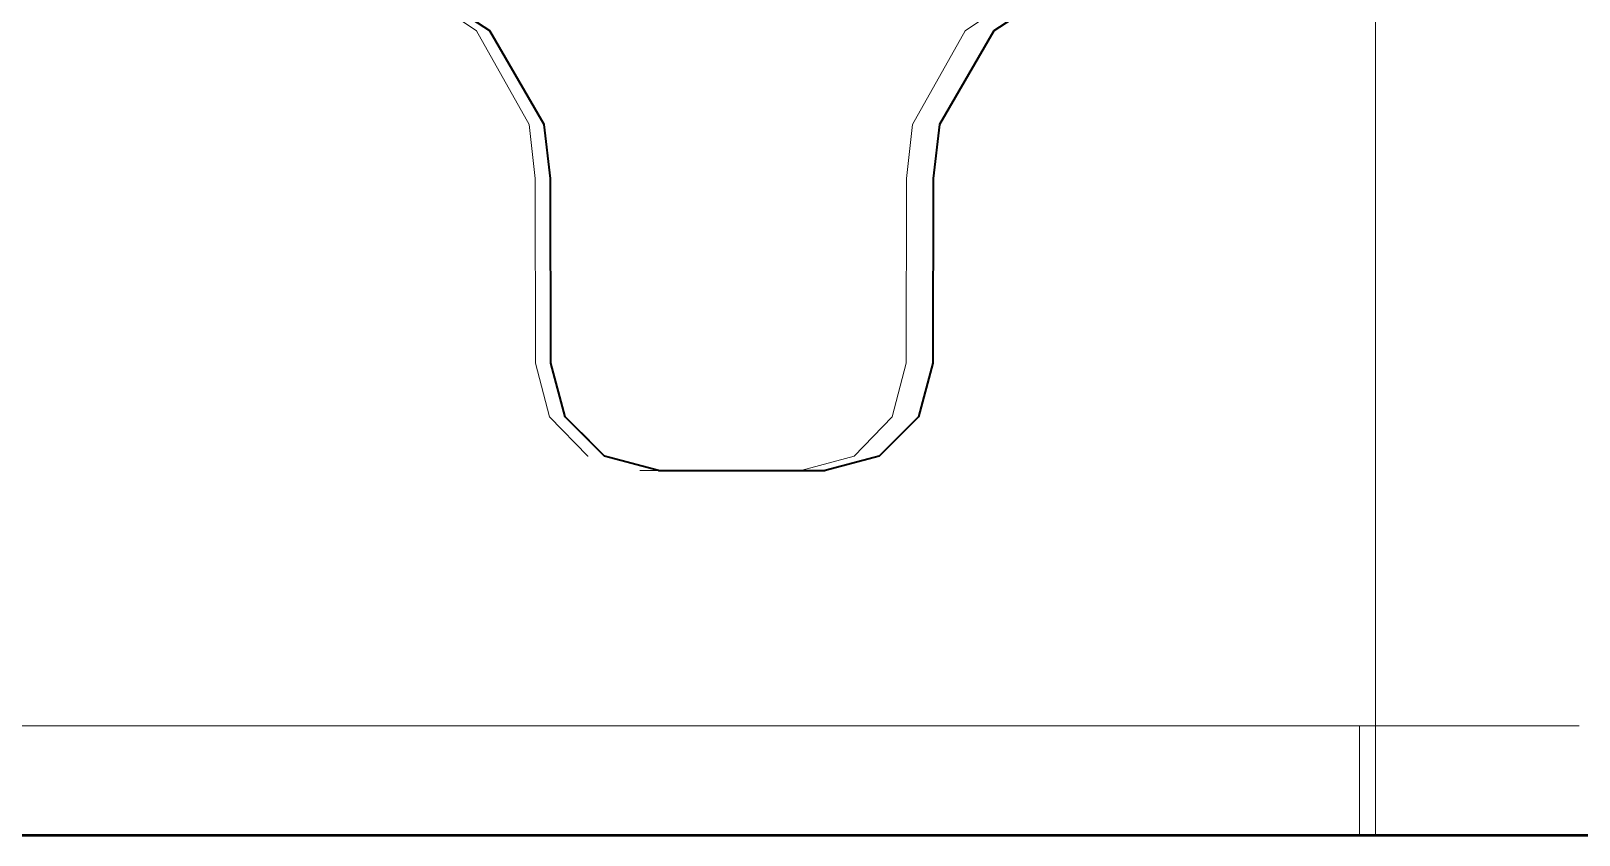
# Model space of a CAD drawing. Header units: millimetres. Extents: x -46169 to 237885, y -84465 to 18123.
# Drawn here: x 223936.7 to 224361, y -84332.6 to -84112.1 of the extents above; entities that cross this region are included whole.
import ezdxf

# ---------------------------------------------------------------- set-up
doc = ezdxf.new("R2010")
doc.units = ezdxf.units.MM
doc.header["$MEASUREMENT"] = 0
doc.linetypes.add('Wipeout_Contour', pattern=[1000, 0, -1000])
doc.layers.add('0_Pen_No__85', color=8, linetype='Continuous', lineweight=20)
for name, color, linetype in [('New_A-20-M_Floor_Slab', 7, 'Continuous'), ('New_A-25-M_Wall_Ext', 7, 'Continuous'), ('New_A-35-M_FFE_Sanitary', 7, 'Continuous')]:
    doc.layers.add(name, color=color, linetype=linetype)
for name, color, linetype, lineweight, true_color in [('New_A-20-M_Floor_Slab_Pen_No__29', 7, 'Continuous', 50, 0x2a2a2a), ('New_A-25-M_Wall_Ext_Pen_No__44', 7, 'Continuous', 35, 0x444444), ('New_A-25-M_Wall_Ext_Pen_No__75', 7, 'Continuous', 20, 0x606060), ('New_A-35-M_FFE_Sanitary_Pen_No__64', 7, 'Continuous', 20, 0x606060)]:
    doc.layers.add(name, color=color, linetype=linetype, lineweight=lineweight, true_color=true_color)

# ---------------------------------------------------------------- blocks, each defined once
blk = doc.blocks.new('Section Elem_326_4', base_point=(208268.76, -84332.61))
at = {"color": 254, "linetype": 'Wipeout_Contour', "lineweight": 0, "ltscale": 957195.755535}
blk.add_wipeout([(224360.66, -84302.61), (224360.97, -84302.61), (224360.97, -82132.61), (224360.66, -82132.61)], dxfattribs=at).dxf.layer = 'New_A-35-M_FFE_Sanitary'
at = {"color": 254, "linetype": 'Wipeout_Contour', "lineweight": 0, "ltscale": 958726.120423}
blk.add_wipeout([(224360.66, -84332.61), (224360.97, -84332.61), (224360.97, -84302.61), (224360.66, -84302.61)], dxfattribs=at).dxf.layer = 'New_A-35-M_FFE_Sanitary'
at = {"layer": 'New_A-35-M_FFE_Sanitary_Pen_No__64', "linetype": 'Continuous'}
blk.add_line((224360.67, -84302.61), (224360.97, -84302.61), dxfattribs=at)
blk = doc.blocks.new('Section Elem_327_4', base_point=(208268.76, -84332.61))
at = {"color": 254, "linetype": 'Wipeout_Contour', "lineweight": 0, "ltscale": 2873243.291098099}
blk.add_wipeout([(224305.22, -82132.61), (224305.22, -83954.71), (224308.76, -83957.37), (224316.05, -83967.87), (224319.08, -83983.14), (224319.28, -83983.22), (224309.13, -83983.22), (224309.94, -84014.8), (224305.22, -84033.62), (224305.22, -84302.61), (224360.66, -84302.61), (224360.66, -82132.61)], dxfattribs=at).dxf.layer = 'New_A-35-M_FFE_Sanitary'
at = {"color": 254, "linetype": 'Wipeout_Contour', "lineweight": 0, "ltscale": 718369.740305}
blk.add_wipeout([(224147.92, -84232.61), (224162.26, -84228.66), (224148.02, -84232.5)], dxfattribs=at).dxf.layer = 'New_A-35-M_FFE_Sanitary'
at = {"color": 254, "linetype": 'Wipeout_Contour', "lineweight": 0, "ltscale": 958509.697693}
blk.add_wipeout([(224300.82, -84332.61), (224305.22, -84332.61), (224305.22, -84302.61), (224300.82, -84302.61)], dxfattribs=at).dxf.layer = 'New_A-35-M_FFE_Sanitary'
at = {"layer": 'New_A-35-M_FFE_Sanitary_Pen_No__64', "linetype": 'Continuous'}
blk.add_line((224300.82, -84332.61), (224300.82, -84302.61), dxfattribs=at)
at = {"color": 254, "linetype": 'Wipeout_Contour', "lineweight": 0, "ltscale": 958621.735559}
blk.add_wipeout([(224305.22, -84332.61), (224360.66, -84332.61), (224360.66, -84302.61), (224305.22, -84302.61)], dxfattribs=at).dxf.layer = 'New_A-35-M_FFE_Sanitary'
at = {"layer": 'New_A-35-M_FFE_Sanitary_Pen_No__64', "linetype": 'Continuous'}
for p, q in [((224305.22, -84302.61), (224305.22, -84033.62)), ((223754.35, -84302.61), (224305.22, -84302.61)), ((224305.22, -84302.61), (224360.67, -84302.61)), ((224305.22, -84332.61), (224305.22, -84302.61))]:
    blk.add_line(p, q, dxfattribs=at)
blk = doc.blocks.new('Section Elem_421_4', base_point=(208268.76, -84332.61))
at = {"color": 254, "linetype": 'Wipeout_Contour', "lineweight": 0, "ltscale": 957303.368143}
blk.add_wipeout([(224047.39, -84102.13), (224062.48, -84112.07), (224070.45, -84112.07), (224059.62, -84102.13)], dxfattribs=at).dxf.layer = 'New_A-25-M_Wall_Ext'
at = {"color": 254, "linetype": 'Wipeout_Contour', "lineweight": 0, "ltscale": 957785.963414}
blk.add_wipeout([(224184.53, -84112.07), (224172.74, -84137.75), (224178.31, -84137.75), (224192.75, -84112.07)], dxfattribs=at).dxf.layer = 'New_A-25-M_Wall_Ext'
at = {"color": 254, "linetype": 'Wipeout_Contour', "lineweight": 0, "ltscale": 957376.565915}
blk.add_wipeout([(224062.48, -84112.07), (224077.36, -84137.75), (224081.13, -84137.75), (224070.45, -84112.07)], dxfattribs=at).dxf.layer = 'New_A-25-M_Wall_Ext'
at = {"color": 254, "linetype": 'Wipeout_Contour', "lineweight": 0, "ltscale": 957748.061518}
blk.add_wipeout([(224168.57, -84112.07), (224161.92, -84137.75), (224172.74, -84137.75), (224184.53, -84112.07)], dxfattribs=at).dxf.layer = 'New_A-25-M_Wall_Ext'
at = {"color": 254, "linetype": 'Wipeout_Contour', "lineweight": 0, "ltscale": 957431.89385}
blk.add_wipeout([(224077.36, -84137.75), (224079.1, -84152.58), (224082.37, -84152.58), (224081.13, -84137.75)], dxfattribs=at).dxf.layer = 'New_A-25-M_Wall_Ext'
at = {"color": 254, "linetype": 'Wipeout_Contour', "lineweight": 0, "ltscale": 957786.922977}
blk.add_wipeout([(224172.74, -84137.75), (224171.36, -84152.58), (224176.63, -84152.58), (224178.31, -84137.75)], dxfattribs=at).dxf.layer = 'New_A-25-M_Wall_Ext'
at = {"color": 254, "linetype": 'Wipeout_Contour', "lineweight": 0, "ltscale": 957757.086423}
blk.add_wipeout([(224161.92, -84137.75), (224161.14, -84152.58), (224171.36, -84152.58), (224172.74, -84137.75)], dxfattribs=at).dxf.layer = 'New_A-25-M_Wall_Ext'
at = {"color": 254, "linetype": 'Wipeout_Contour', "lineweight": 0, "ltscale": 957480.843718}
blk.add_wipeout([(224079.1, -84152.58), (224079.13, -84203.17), (224082.4, -84203.17), (224082.37, -84152.58)], dxfattribs=at).dxf.layer = 'New_A-25-M_Wall_Ext'
at = {"color": 254, "linetype": 'Wipeout_Contour', "lineweight": 0, "ltscale": 957634.236011}
blk.add_wipeout([(224116.66, -84112.07), (224119.18, -84137.75), (224161.92, -84137.75), (224168.57, -84112.07)], dxfattribs=at).dxf.layer = 'New_A-25-M_Wall_Ext'
at = {"color": 254, "linetype": 'Wipeout_Contour', "lineweight": 0, "ltscale": 957829.935583}
blk.add_wipeout([(224171.36, -84152.58), (224171.33, -84203.17), (224176.59, -84203.17), (224176.63, -84152.58)], dxfattribs=at).dxf.layer = 'New_A-25-M_Wall_Ext'
at = {"color": 254, "linetype": 'Wipeout_Contour', "lineweight": 0, "ltscale": 957533.029159}
blk.add_wipeout([(224079.13, -84203.17), (224083.09, -84217.89), (224085.24, -84217.89), (224082.4, -84203.17)], dxfattribs=at).dxf.layer = 'New_A-25-M_Wall_Ext'
at = {"color": 254, "linetype": 'Wipeout_Contour', "lineweight": 0, "ltscale": 957466.496844}
blk.add_wipeout([(224070.45, -84112.07), (224081.13, -84137.75), (224119.18, -84137.75), (224116.66, -84112.07)], dxfattribs=at).dxf.layer = 'New_A-25-M_Wall_Ext'
at = {"color": 254, "linetype": 'Wipeout_Contour', "lineweight": 0, "ltscale": 957800.964732}
blk.add_wipeout([(224161.14, -84152.58), (224161.13, -84203.17), (224171.33, -84203.17), (224171.36, -84152.58)], dxfattribs=at).dxf.layer = 'New_A-25-M_Wall_Ext'
at = {"color": 254, "linetype": 'Wipeout_Contour', "lineweight": 0, "ltscale": 718171.25962}
blk.add_wipeout([(224083.09, -84217.89), (224090.71, -84225.48), (224085.24, -84217.89)], dxfattribs=at).dxf.layer = 'New_A-25-M_Wall_Ext'
at = {"color": 254, "linetype": 'Wipeout_Contour', "lineweight": 0, "ltscale": 957658.326269}
blk.add_wipeout([(224119.18, -84137.75), (224119.47, -84152.58), (224161.14, -84152.58), (224161.92, -84137.75)], dxfattribs=at).dxf.layer = 'New_A-25-M_Wall_Ext'
at = {"color": 254, "linetype": 'Wipeout_Contour', "lineweight": 0, "ltscale": 957869.338283}
blk.add_wipeout([(224171.33, -84203.17), (224168.19, -84217.89), (224172.75, -84217.89), (224176.59, -84203.17)], dxfattribs=at).dxf.layer = 'New_A-25-M_Wall_Ext'
at = {"color": 254, "linetype": 'Wipeout_Contour', "lineweight": 0, "ltscale": 957508.909866}
blk.add_wipeout([(224081.13, -84137.75), (224082.37, -84152.58), (224119.47, -84152.58), (224119.18, -84137.75)], dxfattribs=at).dxf.layer = 'New_A-25-M_Wall_Ext'
at = {"color": 254, "linetype": 'Wipeout_Contour', "lineweight": 0, "ltscale": 957842.354421}
blk.add_wipeout([(224161.13, -84203.17), (224159.36, -84217.89), (224168.19, -84217.89), (224171.33, -84203.17)], dxfattribs=at).dxf.layer = 'New_A-25-M_Wall_Ext'
at = {"color": 254, "linetype": 'Wipeout_Contour', "lineweight": 0, "ltscale": 957703.846225}
blk.add_wipeout([(224119.47, -84152.58), (224119.48, -84203.17), (224161.13, -84203.17), (224161.14, -84152.58)], dxfattribs=at).dxf.layer = 'New_A-25-M_Wall_Ext'
at = {"color": 254, "linetype": 'Wipeout_Contour', "lineweight": 0, "ltscale": 957862.95853}
blk.add_wipeout([(224168.19, -84217.89), (224159.63, -84228.66), (224162.26, -84228.66), (224172.75, -84217.89)], dxfattribs=at).dxf.layer = 'New_A-25-M_Wall_Ext'
at = {"color": 254, "linetype": 'Wipeout_Contour', "lineweight": 0, "ltscale": 957556.407813}
blk.add_wipeout([(224082.37, -84152.58), (224082.4, -84203.17), (224119.48, -84203.17), (224119.47, -84152.58)], dxfattribs=at).dxf.layer = 'New_A-25-M_Wall_Ext'
at = {"color": 254, "linetype": 'Wipeout_Contour', "lineweight": 0, "ltscale": 957843.303045}
blk.add_wipeout([(224159.36, -84217.89), (224154.53, -84228.66), (224159.63, -84228.66), (224168.19, -84217.89)], dxfattribs=at).dxf.layer = 'New_A-25-M_Wall_Ext'
at = {"color": 254, "linetype": 'Wipeout_Contour', "lineweight": 0, "ltscale": 957748.754138}
blk.add_wipeout([(224119.48, -84203.17), (224120.15, -84217.89), (224159.36, -84217.89), (224161.13, -84203.17)], dxfattribs=at).dxf.layer = 'New_A-25-M_Wall_Ext'
at = {"color": 254, "linetype": 'Wipeout_Contour', "lineweight": 0, "ltscale": 957831.232003}
blk.add_wipeout([(224159.63, -84228.66), (224148.01, -84232.5), (224148.02, -84232.5), (224162.26, -84228.66)], dxfattribs=at).dxf.layer = 'New_A-25-M_Wall_Ext'
at = {"color": 254, "linetype": 'Wipeout_Contour', "lineweight": 0, "ltscale": 957605.598781}
blk.add_wipeout([(224082.4, -84203.17), (224085.24, -84217.89), (224120.15, -84217.89), (224119.48, -84203.17)], dxfattribs=at).dxf.layer = 'New_A-25-M_Wall_Ext'
at = {"color": 254, "linetype": 'Wipeout_Contour', "lineweight": 0, "ltscale": 957824.179866}
blk.add_wipeout([(224154.53, -84228.66), (224147.97, -84232.5), (224148.01, -84232.5), (224159.63, -84228.66)], dxfattribs=at).dxf.layer = 'New_A-25-M_Wall_Ext'
at = {"color": 254, "linetype": 'Wipeout_Contour', "lineweight": 0, "ltscale": 957762.895743}
blk.add_wipeout([(224120.15, -84217.89), (224121.97, -84228.66), (224154.53, -84228.66), (224159.36, -84217.89)], dxfattribs=at).dxf.layer = 'New_A-25-M_Wall_Ext'
at = {"color": 254, "linetype": 'Wipeout_Contour', "lineweight": 0, "ltscale": 718356.650217}
blk.add_wipeout([(224148.01, -84232.5), (224147.92, -84232.61), (224148.02, -84232.5)], dxfattribs=at).dxf.layer = 'New_A-25-M_Wall_Ext'
at = {"color": 254, "linetype": 'Wipeout_Contour', "lineweight": 0, "ltscale": 1197033.192987043}
blk.add_wipeout([(224120.15, -84217.89), (224085.24, -84217.89), (224090.71, -84225.48), (224093.9, -84228.66), (224121.97, -84228.66)], dxfattribs=at).dxf.layer = 'New_A-25-M_Wall_Ext'
at = {"color": 254, "linetype": 'Wipeout_Contour', "lineweight": 0, "ltscale": 718356.836742}
blk.add_wipeout([(224147.97, -84232.5), (224147.92, -84232.61), (224148.01, -84232.5)], dxfattribs=at).dxf.layer = 'New_A-25-M_Wall_Ext'
at = {"color": 254, "linetype": 'Wipeout_Contour', "lineweight": 0, "ltscale": 957766.600603}
blk.add_wipeout([(224121.97, -84228.66), (224124.46, -84232.5), (224147.97, -84232.5), (224154.53, -84228.66)], dxfattribs=at).dxf.layer = 'New_A-25-M_Wall_Ext'
at = {"color": 254, "linetype": 'Wipeout_Contour', "lineweight": 0, "ltscale": 957672.226361}
blk.add_wipeout([(224121.97, -84228.66), (224093.9, -84228.66), (224108.29, -84232.5), (224124.46, -84232.5)], dxfattribs=at).dxf.layer = 'New_A-25-M_Wall_Ext'
at = {"color": 254, "linetype": 'Wipeout_Contour', "lineweight": 0, "ltscale": 957765.419257}
blk.add_wipeout([(224124.46, -84232.5), (224124.47, -84232.61), (224147.92, -84232.61), (224147.97, -84232.5)], dxfattribs=at).dxf.layer = 'New_A-25-M_Wall_Ext'
at = {"layer": 'New_A-25-M_Wall_Ext_Pen_No__44', "linetype": 'Continuous'}
blk.add_line((224128.97, -84232.61), (224134.04, -84232.61), dxfattribs=at)
at = {"layer": 'New_A-25-M_Wall_Ext_Pen_No__75', "linetype": 'Continuous'}
blk.add_line((224134.04, -84232.61), (224128.97, -84232.61), dxfattribs=at)
at = {"color": 254, "linetype": 'Wipeout_Contour', "lineweight": 0, "ltscale": 957845.870483}
blk.add_wipeout([(224169.11, -84228.66), (224162.26, -84228.66), (224147.92, -84232.61), (224154.34, -84232.61)], dxfattribs=at).dxf.layer = 'New_A-25-M_Wall_Ext'
at = {"color": 254, "linetype": 'Wipeout_Contour', "lineweight": 0, "ltscale": 957691.508005}
blk.add_wipeout([(224108.29, -84232.5), (224108.67, -84232.61), (224124.47, -84232.61), (224124.46, -84232.5)], dxfattribs=at).dxf.layer = 'New_A-25-M_Wall_Ext'
at = {"layer": 'New_A-25-M_Wall_Ext_Pen_No__44', "linetype": 'Continuous'}
blk.add_line((224134.04, -84232.61), (224154.34, -84232.61), dxfattribs=at)
at = {"layer": 'New_A-25-M_Wall_Ext_Pen_No__75', "linetype": 'Continuous'}
for p, q in [((224128.97, -84232.61), (224123.3, -84232.61)), ((224148.02, -84232.5), (224147.92, -84232.61))]:
    blk.add_line(p, q, dxfattribs=at)
at = {"color": 254, "linetype": 'Wipeout_Contour', "lineweight": 0, "ltscale": 957882.696427}
blk.add_wipeout([(224179.92, -84217.89), (224172.75, -84217.89), (224162.26, -84228.66), (224169.11, -84228.66)], dxfattribs=at).dxf.layer = 'New_A-25-M_Wall_Ext'
at = {"color": 254, "linetype": 'Wipeout_Contour', "lineweight": 0, "ltscale": 957622.893714}
blk.add_wipeout([(224108.67, -84232.61), (224093.9, -84228.66), (224089.26, -84228.66), (224103.6, -84232.61)], dxfattribs=at).dxf.layer = 'New_A-25-M_Wall_Ext'
at = {"layer": 'New_A-25-M_Wall_Ext_Pen_No__44', "linetype": 'Continuous'}
for p, q in [((224169.11, -84228.66), (224154.34, -84232.61)), ((224108.67, -84232.61), (224128.97, -84232.61))]:
    blk.add_line(p, q, dxfattribs=at)
at = {"layer": 'New_A-25-M_Wall_Ext_Pen_No__75', "linetype": 'Continuous'}
for p, q in [((224162.26, -84228.66), (224148.02, -84232.5)), ((224108.67, -84232.61), (224103.6, -84232.61))]:
    blk.add_line(p, q, dxfattribs=at)
at = {"color": 254, "linetype": 'Wipeout_Contour', "lineweight": 0, "ltscale": 957891.998369}
blk.add_wipeout([(224183.88, -84203.17), (224176.59, -84203.17), (224172.75, -84217.89), (224179.92, -84217.89)], dxfattribs=at).dxf.layer = 'New_A-25-M_Wall_Ext'
at = {"color": 254, "linetype": 'Wipeout_Contour', "lineweight": 0, "ltscale": 957565.353508}
blk.add_wipeout([(224093.9, -84228.66), (224083.09, -84217.89), (224078.77, -84217.89), (224089.26, -84228.66)], dxfattribs=at).dxf.layer = 'New_A-25-M_Wall_Ext'
at = {"layer": 'New_A-25-M_Wall_Ext_Pen_No__44', "linetype": 'Continuous'}
for p, q in [((224179.92, -84217.89), (224169.11, -84228.66)), ((224108.67, -84232.61), (224093.9, -84228.66))]:
    blk.add_line(p, q, dxfattribs=at)
at = {"layer": 'New_A-25-M_Wall_Ext_Pen_No__75', "linetype": 'Continuous'}
for p, q in [((224172.75, -84217.89), (224162.26, -84228.66)), ((224089.26, -84228.66), (224089.38, -84228.69))]:
    blk.add_line(p, q, dxfattribs=at)
at = {"color": 254, "linetype": 'Wipeout_Contour', "lineweight": 0, "ltscale": 957853.440695}
blk.add_wipeout([(224183.92, -84152.58), (224176.63, -84152.58), (224176.59, -84203.17), (224183.88, -84203.17)], dxfattribs=at).dxf.layer = 'New_A-25-M_Wall_Ext'
at = {"color": 254, "linetype": 'Wipeout_Contour', "lineweight": 0, "ltscale": 957520.167934}
blk.add_wipeout([(224083.09, -84217.89), (224079.13, -84203.17), (224074.93, -84203.17), (224078.77, -84217.89)], dxfattribs=at).dxf.layer = 'New_A-25-M_Wall_Ext'
at = {"layer": 'New_A-25-M_Wall_Ext_Pen_No__44', "linetype": 'Continuous'}
blk.add_line((224093.9, -84228.66), (224083.09, -84217.89), dxfattribs=at)
at = {"layer": 'New_A-25-M_Wall_Ext_Pen_No__75', "linetype": 'Continuous'}
for p, q in [((224176.59, -84203.17), (224172.75, -84217.89)), ((224078.77, -84217.89), (224089.26, -84228.66))]:
    blk.add_line(p, q, dxfattribs=at)
at = {"color": 254, "linetype": 'Wipeout_Contour', "lineweight": 0, "ltscale": 957810.739266}
blk.add_wipeout([(224185.66, -84137.75), (224178.31, -84137.75), (224176.63, -84152.58), (224183.92, -84152.58)], dxfattribs=at).dxf.layer = 'New_A-25-M_Wall_Ext'
at = {"color": 254, "linetype": 'Wipeout_Contour', "lineweight": 0, "ltscale": 957466.855065}
blk.add_wipeout([(224079.13, -84203.17), (224079.1, -84152.58), (224074.9, -84152.58), (224074.93, -84203.17)], dxfattribs=at).dxf.layer = 'New_A-25-M_Wall_Ext'
at = {"layer": 'New_A-25-M_Wall_Ext_Pen_No__75', "linetype": 'Continuous'}
for p, q in [((224176.63, -84152.58), (224176.59, -84203.17)), ((224074.93, -84203.17), (224078.77, -84217.89))]:
    blk.add_line(p, q, dxfattribs=at)
at = {"color": 254, "linetype": 'Wipeout_Contour', "lineweight": 0, "ltscale": 957812.941776}
blk.add_wipeout([(224200.54, -84112.07), (224192.75, -84112.07), (224178.31, -84137.75), (224185.66, -84137.75)], dxfattribs=at).dxf.layer = 'New_A-25-M_Wall_Ext'
at = {"color": 254, "linetype": 'Wipeout_Contour', "lineweight": 0, "ltscale": 957417.580491}
blk.add_wipeout([(224079.1, -84152.58), (224077.36, -84137.75), (224073.21, -84137.75), (224074.9, -84152.58)], dxfattribs=at).dxf.layer = 'New_A-25-M_Wall_Ext'
at = {"layer": 'New_A-25-M_Wall_Ext_Pen_No__44', "linetype": 'Continuous', "flags": 128}
for points in [[(224309.13, -83983.22), (224309.94, -84014.8), (224304.09, -84038.12), (224288.57, -84062), (224262.87, -84081.81), (224215.63, -84102.13), (224200.54, -84112.07)], [(224200.54, -84112.07), (224185.66, -84137.75), (224183.92, -84152.58), (224183.88, -84203.17), (224179.92, -84217.89)]]:
    blk.add_lwpolyline(points, dxfattribs=at)
at = {"layer": 'New_A-25-M_Wall_Ext_Pen_No__75', "linetype": 'Continuous'}
for p, q in [((224207.4, -84102.13), (224192.75, -84112.07)), ((224192.75, -84112.07), (224178.31, -84137.75)), ((224178.31, -84137.75), (224176.63, -84152.58)), ((224074.9, -84152.58), (224074.93, -84203.17))]:
    blk.add_line(p, q, dxfattribs=at)
at = {"color": 254, "linetype": 'Wipeout_Contour', "lineweight": 0, "ltscale": 957358.450967}
blk.add_wipeout([(224077.36, -84137.75), (224062.48, -84112.07), (224058.77, -84112.07), (224073.21, -84137.75)], dxfattribs=at).dxf.layer = 'New_A-25-M_Wall_Ext'
at = {"layer": 'New_A-25-M_Wall_Ext_Pen_No__44', "linetype": 'Continuous', "flags": 128}
for points in [[(224062.48, -84112.07), (224047.39, -84102.13), (224000.15, -84081.81), (223974.45, -84062), (223958.93, -84038.12), (223953.07, -84014.8), (223953.88, -83983.22)], [(224083.09, -84217.89), (224079.13, -84203.17), (224079.1, -84152.58), (224077.36, -84137.75), (224062.48, -84112.07)]]:
    blk.add_lwpolyline(points, dxfattribs=at)
at = {"layer": 'New_A-25-M_Wall_Ext_Pen_No__75', "linetype": 'Continuous'}
for p, q in [((224044.12, -84102.13), (224058.77, -84112.07)), ((224058.77, -84112.07), (224073.21, -84137.75)), ((224073.21, -84137.75), (224074.9, -84152.58))]:
    blk.add_line(p, q, dxfattribs=at)
blk = doc.blocks.new('Section Elem_429_4', base_point=(208268.76, -84332.61))
at = {"layer": 'New_A-20-M_Floor_Slab_Pen_No__29', "linetype": 'Continuous'}
blk.add_line((221407.19, -84332.61), (227395.65, -84332.61), dxfattribs=at)
blk = doc.blocks.new('I-07 Lecture Theatre Elevation_STORY_MARKER', base_point=(208268.76, -84332.61))
at = {"layer": '0_Pen_No__85', "linetype": 'Continuous'}
blk.add_line((221407.18, -84332.61), (234222.59, -84332.61), dxfattribs=at)

msp = doc.modelspace()

# ---------------------------------------------------------------- block references
at = {"layer": 'New_A-35-M_FFE_Sanitary'}
msp.add_blockref('Section Elem_326_4', (208268.76, -84332.61), dxfattribs=at)

# ---------------------------------------------------------------- next in the draw order: block references
msp.add_blockref('Section Elem_327_4', (208268.76, -84332.61), dxfattribs=at)

# ---------------------------------------------------------------- next in the draw order: block references
at = {"layer": 'New_A-20-M_Floor_Slab'}
msp.add_blockref('Section Elem_429_4', (208268.76, -84332.61), dxfattribs=at)
at = {"layer": 'New_A-25-M_Wall_Ext'}
msp.add_blockref('Section Elem_421_4', (208268.76, -84332.61), dxfattribs=at)

# ---------------------------------------------------------------- next in the draw order: block references
at = {"linetype": 'Continuous', "lineweight": 0}
msp.add_blockref('I-07 Lecture Theatre Elevation_STORY_MARKER', (208268.76, -84332.61), dxfattribs=at)

doc.saveas('drawing.dxf')
